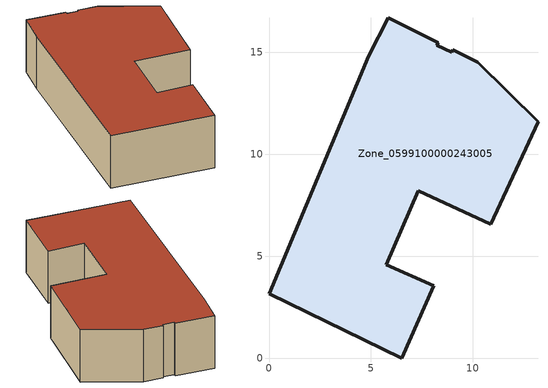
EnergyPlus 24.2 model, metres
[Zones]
Zone_0599100000243005
 floor ground (C_G): 5.84,16.68 8.29,15.47 8.24,15.34 8.96,15 9.01,15.11 10.24,14.5 13.19,11.58 10.88,6.57 7.33,8.21 5.76,4.57 8.07,3.56 6.51,0 0,3.15 4.9,14.82 z0
 wall outside (C_F): 6.51,0 8.07,3.56 5.76,4.57 7.33,8.21 10.88,6.57 13.19,11.58 10.24,14.5 9.01,15.11 8.96,15 8.24,15.34 8.29,15.47 5.84,16.68 4.9,14.82 0,3.15 6.51,0 z0:4.13
 roof outside (C_R): 8.29,15.47 5.84,16.68 4.9,14.82 0,3.15 6.51,0 8.07,3.56 5.76,4.57 7.33,8.21 10.88,6.57 13.19,11.58 10.24,14.5 9.01,15.11 8.96,15 8.24,15.34 z4.13
[BUILDING]
Pand.0599100000243005: North Axis=0; Terrain=City; Loads Convergence Tolerance Value=0.04; Temperature Convergence Tolerance Value=0.4; Solar Distribution=FullExterior; Maximum Number of Warmup Days=25; Minimum Number of Warmup Days=1
[Site:Location]
Rotterdam.The.Hague.AP_ZH_NLD Design_Conditions: Latitude=51.96; Longitude=4.45; Time Zone=1; Elevation=-4.5
[SITE:GROUNDTEMPERATURE:BUILDINGSURFACE]
18, 18, 18, 18, 18, 18, 18, 18, 18, 18, 18, 18
[MATERIAL] Thermal Absorptance=0.9; Solar Absorptance=0.7; Visible Absorptance=0.7
Name | Roughness | Thickness | Conductivity | Density | Specific Heat
G.D.1965 | MediumSmooth | 0.15 | 1 | 540 | 1210
F.D.1965 | Rough | 0.3 | 0.857143 | 1920 | 840
R.D.1965 | MediumRough | 0.2 | 0.08 | 1500 | 1000
[CONSTRUCTION]
C_G: G.D.1965
C_F: F.D.1965
C_R: R.D.1965
[ZONE]
Zone_0599100000243005: Type=1; Multiplier=1; Ceiling Height=Autocalculate; Volume=Autocalculate; Floor Area=autocalculate; Part of Total Floor Area=Yes
[ZONEINFILTRATION:DESIGNFLOWRATE]
Infil_Zone_0599100000243005: Zone or ZoneList or Space or SpaceList=Zone_0599100000243005; Schedule=AlwaysOn; Design Flow Rate Calculation Method=Flow/Area; Flow Rate per Floor Area=0.0042; Constant Term Coefficient=1; Temperature Term Coefficient=0; Velocity Term Coefficient=0; Velocity Squared Term Coefficient=0
[HVACTEMPLATE:ZONE:IDEALLOADSAIRSYSTEM]
Zone_0599100000243005: Maximum Heating Supply Air Temperature=50; Minimum Cooling Supply Air Temperature=13; Maximum Heating Supply Air Humidity Ratio=0.0156; Minimum Cooling Supply Air Humidity Ratio=0.0077; Heating Limit=NoLimit; Cooling Limit=NoLimit; Dehumidification Control Type=ConstantSensibleHeatRatio; Cooling Sensible Heat Ratio=0.7; Dehumidification Setpoint=60; Humidification Control Type=None; Humidification Setpoint=30; Outdoor Air Method=None; Outdoor Air Flow Rate per Person=0.00944; Outdoor Air Flow Rate per Zone Floor Area=0; Outdoor Air Flow Rate per Zone=0; Demand Controlled Ventilation Type=None; Outdoor Air Economizer Type=NoEconomizer; Heat Recovery Type=None; Sensible Heat Recovery Effectiveness=0.7; Latent Heat Recovery Effectiveness=0.65
[ZONECONTROL:THERMOSTAT]
ThermostatControl_Zone_0599100000243005: Zone or ZoneList=Zone_0599100000243005; Control Type Schedule=DualSetpointControlType; Control 1=Thermostat_Zone_0599100000243005; Temperature Difference Between Cutout And Setpoint=0
[THERMOSTATSETPOINT:DUALSETPOINT]
Thermostat_Zone_0599100000243005: Heating Setpoint Temperature Schedule=HeatingSetpoint_Zone_0599100000243005; Cooling Setpoint Temperature Schedule=CoolingSetpoint_Zone_0599100000243005
[SCHEDULE:COMPACT]
HeatingSetpoint_Zone_0599100000243005: Through: 12/31, For: AllDays, Until: 24:00, 21
CoolingSetpoint_Zone_0599100000243005: Through: 12/31, For: AllDays, Until: 24:00, 24
DualSetpointControlType: Through: 12/31, For: AllDays, Until: 24:00, 4
AlwaysOn: Through: 12/31, For: AllDays, Until: 24:00, 1
